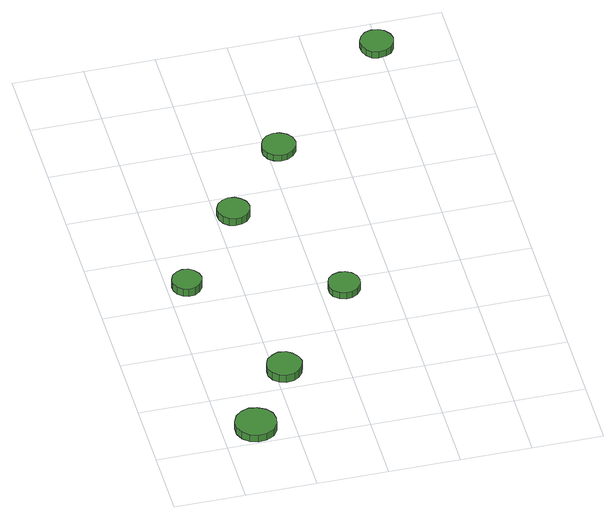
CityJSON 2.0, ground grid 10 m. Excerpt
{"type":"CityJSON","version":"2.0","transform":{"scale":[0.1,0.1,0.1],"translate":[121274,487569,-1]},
"CityObjects":{
"tree1":{"type":"SolitaryVegetationObject","attributes":{"function":"something"},"geometry":[{"type":"MultiSurface","lod":"1","boundaries":[[[0,1,2,3,4,5,6,7,8,9,10,11,12,13,14]],[[15,16,17,18,19,20,21,22,23,24,25,26,27,28,29]],[[0,29,28,1]],[[1,28,27,2]],[[2,27,26,3]],[[3,26,25,4]],[[4,25,24,5]],[[5,24,23,6]],[[6,23,22,7]],[[7,22,21,8]],[[8,21,20,9]],[[9,20,19,10]],[[10,19,18,11]],[[11,18,17,12]],[[12,17,16,13]],[[13,16,15,14]],[[14,15,29,0]]]}]},
"tree2":{"type":"SolitaryVegetationObject","attributes":{"function":"something"},"geometry":[{"type":"MultiSurface","lod":"1","boundaries":[[[30,31,32,33,34,35,36,37,38,39,40,41,42,43,44]],[[45,46,47,48,49,50,51,52,53,54,55,56,57,58,59]],[[30,59,58,31]],[[31,58,57,32]],[[32,57,56,33]],[[33,56,55,34]],[[34,55,54,35]],[[35,54,53,36]],[[36,53,52,37]],[[37,52,51,38]],[[38,51,50,39]],[[39,50,49,40]],[[40,49,48,41]],[[41,48,47,42]],[[42,47,46,43]],[[43,46,45,44]],[[44,45,59,30]]]}]},
"tree3":{"type":"SolitaryVegetationObject","attributes":{"function":"something"},"geometry":[{"type":"MultiSurface","lod":"1","boundaries":[[[60,61,62,63,64,65,66,67,68,69,70,71,72,73,74]],[[75,76,77,78,79,80,81,82,83,84,85,86,87,88,89]],[[60,89,88,61]],[[61,88,87,62]],[[62,87,86,63]],[[63,86,85,64]],[[64,85,84,65]],[[65,84,83,66]],[[66,83,82,67]],[[67,82,81,68]],[[68,81,80,69]],[[69,80,79,70]],[[70,79,78,71]],[[71,78,77,72]],[[72,77,76,73]],[[73,76,75,74]],[[74,75,89,60]]]}]},
"tree4":{"type":"SolitaryVegetationObject","attributes":{"function":"something"},"geometry":[{"type":"MultiSurface","lod":"1","boundaries":[[[90,91,92,93,94,95,96,97,98,99,100,101,102,103,104]],[[105,106,107,108,109,110,111,112,113,114,115,116,117,118,119]],[[90,119,118,91]],[[91,118,117,92]],[[92,117,116,93]],[[93,116,115,94]],[[94,115,114,95]],[[95,114,113,96]],[[96,113,112,97]],[[97,112,111,98]],[[98,111,110,99]],[[99,110,109,100]],[[100,109,108,101]],[[101,108,107,102]],[[102,107,106,103]],[[103,106,105,104]],[[104,105,119,90]]]}]},
"tree5":{"type":"SolitaryVegetationObject","attributes":{"function":"something"},"geometry":[{"type":"MultiSurface","lod":"1","boundaries":[[[120,121,122,123,124,125,126,127,128,129,130,131,132,133,134]],[[135,136,137,138,139,140,141,142,143,144,145,146,147,148,149]],[[120,149,148,121]],[[121,148,147,122]],[[122,147,146,123]],[[123,146,145,124]],[[124,145,144,125]],[[125,144,143,126]],[[126,143,142,127]],[[127,142,141,128]],[[128,141,140,129]],[[129,140,139,130]],[[130,139,138,131]],[[131,138,137,132]],[[132,137,136,133]],[[133,136,135,134]],[[134,135,149,120]]]}]},
"tree6":{"type":"SolitaryVegetationObject","attributes":{"function":"something"},"geometry":[{"type":"MultiSurface","lod":"1","boundaries":[[[150,151,152,153,154,155,156,157,158,159,160,161,162,163,164]],[[165,166,167,168,169,170,171,172,173,174,175,176,177,178,179]],[[150,179,178,151]],[[151,178,177,152]],[[152,177,176,153]],[[153,176,175,154]],[[154,175,174,155]],[[155,174,173,156]],[[156,173,172,157]],[[157,172,171,158]],[[158,171,170,159]],[[159,170,169,160]],[[160,169,168,161]],[[161,168,167,162]],[[162,167,166,163]],[[163,166,165,164]],[[164,165,179,150]]]}]},
"tree7":{"type":"SolitaryVegetationObject","attributes":{"function":"something"},"geometry":[{"type":"MultiSurface","lod":"1","boundaries":[[[180,181,182,183,184,185,186,187,188,189,190,191,192,193,194]],[[195,196,197,198,199,200,201,202,203,204,205,206,207,208,209]],[[180,209,208,181]],[[181,208,207,182]],[[182,207,206,183]],[[183,206,205,184]],[[184,205,204,185]],[[185,204,203,186]],[[186,203,202,187]],[[187,202,201,188]],[[188,201,200,189]],[[189,200,199,190]],[[190,199,198,191]],[[191,198,197,192]],[[192,197,196,193]],[[193,196,195,194]],[[194,195,209,180]]]}]}
},
"vertices":[
[75,30,19],[73,42,19],[66,51,19],[55,57,19],[43,59,19],[32,55,19],[23,47,19],[18,36,19],[18,24,19],[23,13,19],[32,5,19],[43,1,19],[55,2,19],[66,8,19],[73,18,19],[73,18,7],[66,8,7],[55,2,7],[43,1,7],[32,5,7],[23,13,7],[18,24,7],[18,36,7],[23,47,7],[32,55,7],[43,59,7],[55,57,7],[66,51,7],[73,42,7],[75,30,7],
[48,337,19],[46,345,19],[41,352,19],[34,357,19],[25,358,19],[17,355,19],[10,349,19],[7,341,19],[7,333,19],[10,325,19],[17,319,19],[25,316,19],[34,317,19],[41,322,19],[46,329,19],[46,329,6],[41,322,6],[34,317,6],[25,316,6],[17,319,6],[10,325,6],[7,333,6],[7,341,6],[10,349,6],[17,355,6],[25,358,6],[34,357,6],[41,352,6],[46,345,6],[48,337,6],
[138,136,19],[135,146,19],[129,154,19],[121,160,19],[110,161,19],[101,157,19],[93,151,19],[89,141,19],[89,131,19],[93,122,19],[101,115,19],[110,112,19],[121,113,19],[129,118,19],[135,126,19],[135,126,6],[129,118,6],[121,113,6],[110,112,6],[101,115,6],[93,122,6],[89,131,6],[89,141,6],[93,151,6],[101,157,6],[110,161,6],[121,160,6],[129,154,6],[135,146,6],[138,136,6],
[147,464,18],[145,474,18],[139,481,18],[131,486,18],[122,487,18],[113,484,18],[106,478,18],[102,469,18],[102,460,18],[106,451,18],[113,445,18],[122,442,18],[131,443,18],[139,447,18],[145,455,18],[145,455,6],[139,447,6],[131,443,6],[122,442,6],[113,445,6],[106,451,6],[102,460,6],[102,469,6],[106,478,6],[113,484,6],[122,487,6],[131,486,6],[139,481,6],[145,474,6],[147,464,6],
[255,280,18],[253,289,18],[247,297,18],[239,301,18],[230,302,18],[221,299,18],[214,293,18],[211,285,18],[211,275,18],[214,267,18],[221,261,18],[230,258,18],[239,259,18],[247,263,18],[253,271,18],[253,271,7],[247,263,7],[239,259,7],[230,258,7],[221,261,7],[214,267,7],[211,275,7],[211,285,7],[214,293,7],[221,299,7],[230,302,7],[239,301,7],[247,297,7],[253,289,7],[255,280,7],
[240,578,17],[238,588,17],[232,596,17],[223,601,17],[214,602,17],[204,599,17],[197,592,17],[193,583,17],[193,573,17],[197,564,17],[204,558,17],[214,555,17],[223,556,17],[232,561,17],[238,569,17],[238,569,7],[232,561,7],[223,556,7],[214,555,7],[204,558,7],[197,564,7],[193,573,7],[193,583,7],[197,592,7],[204,599,7],[214,602,7],[223,601,7],[232,596,7],[238,588,7],[240,578,7],
[420,752,18],[418,761,18],[412,769,18],[404,774,18],[394,775,18],[385,772,18],[378,765,18],[374,757,18],[374,747,18],[378,738,18],[385,731,18],[394,728,18],[404,730,18],[412,734,18],[418,742,18],[418,742,7],[412,734,7],[404,730,7],[394,728,7],[385,731,7],[378,738,7],[374,747,7],[374,757,7],[378,765,7],[385,772,7],[394,775,7],[404,774,7],[412,769,7],[418,761,7],[420,752,7]
]}
